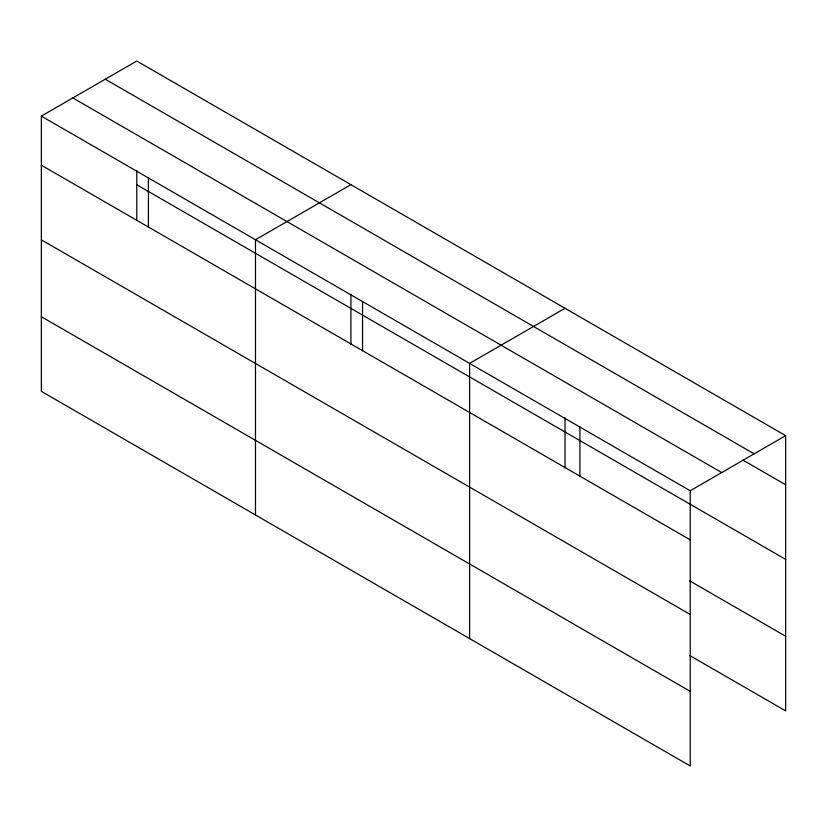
<?xml version="1.0" encoding="UTF-8"?>
<svg xmlns="http://www.w3.org/2000/svg" width="827" height="827" viewBox="0 0 827 827"><rect width="100%" height="100%" fill="white"/><g stroke="black" fill="none" stroke-linecap="round" stroke-linejoin="round"><path stroke-width="1.24" d="M565.027 417.852L565.027 467.875M690.225 614.461L690.225 490.752L41.35 116.121L41.35 391.347L690.225 765.967L690.225 614.461L41.35 239.84M689.821 655.553L785.65 710.879L785.65 435.653L136.775 61.033L41.35 116.121M350.906 184.659L255.481 239.747L255.481 514.973M565.027 308.285L469.612 363.373L469.612 638.599M690.225 490.752L785.65 435.653M105.287 79.216L754.162 453.837M743.308 460.308L785.65 484.756M72.838 97.937L721.713 472.568M136.775 184.752L785.65 559.372M41.35 165.214L690.225 539.845M689.821 580.936L785.65 636.252M41.35 316.72L690.225 691.351M579.913 427.063L579.913 476.156M362.546 301.566L362.546 350.658M350.906 294.226L350.906 344.249M148.415 177.939L148.415 227.032M136.775 170.6L136.775 220.623"/></g></svg>
